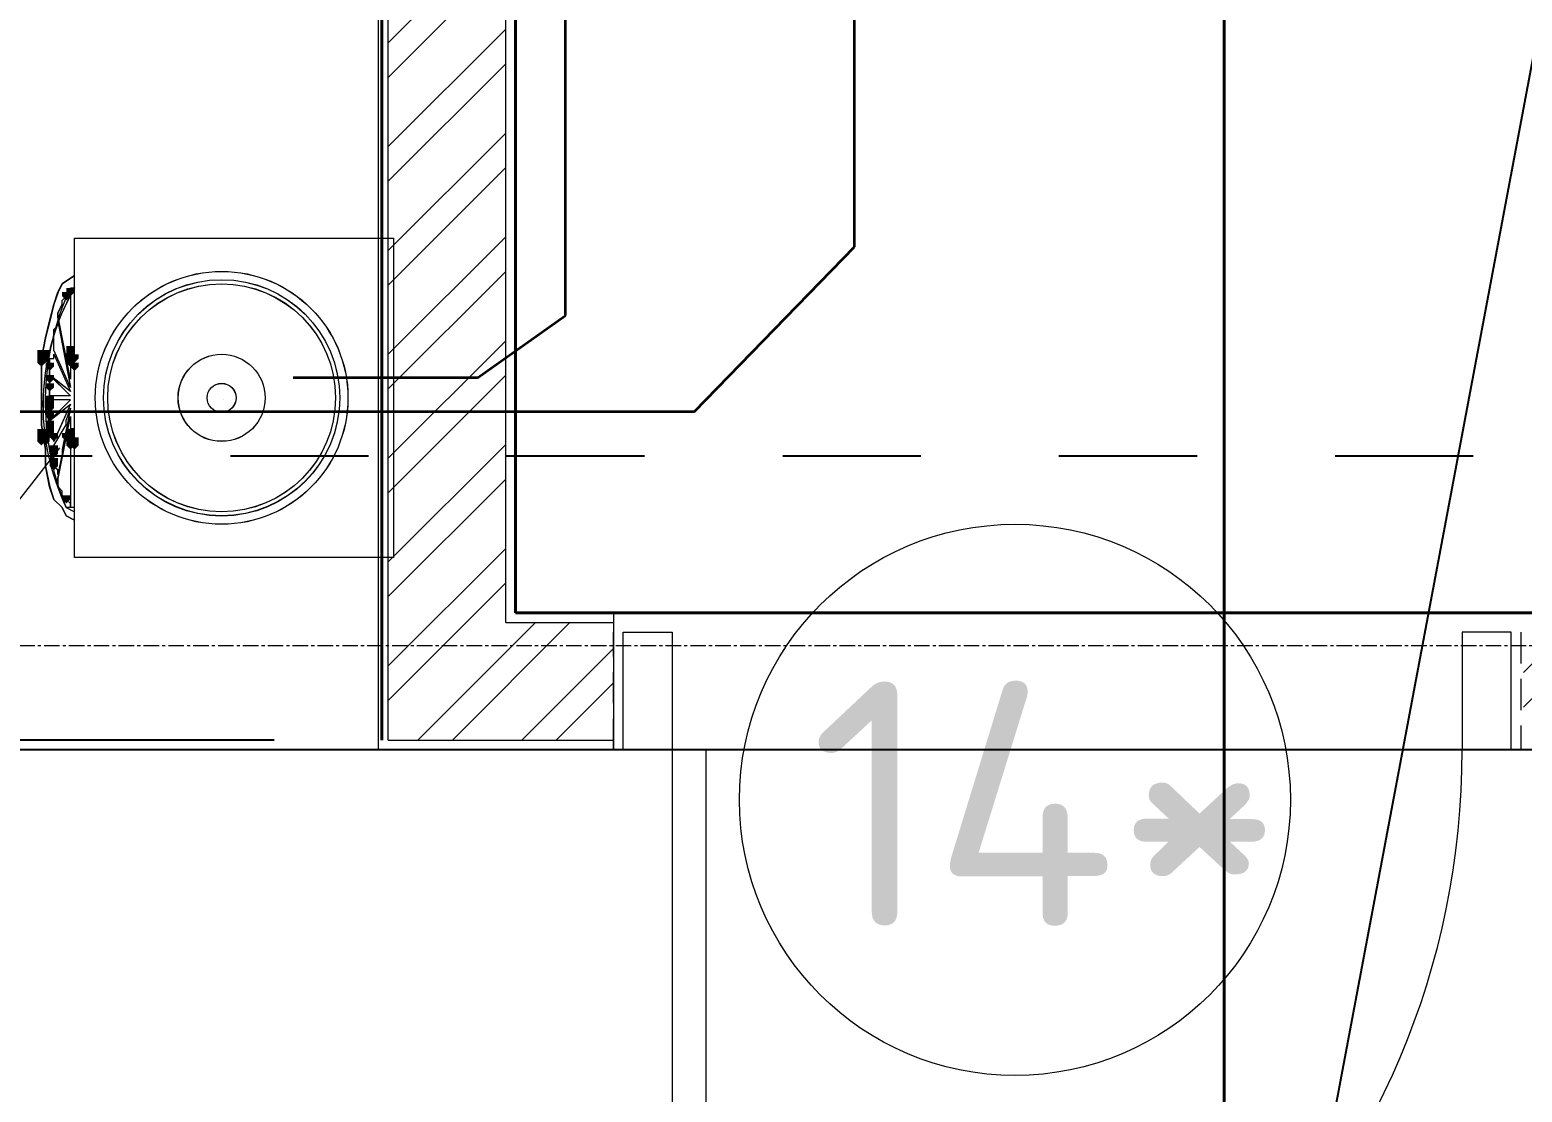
# Model space of a CAD drawing. Header units: millimetres. Extents: x -10178924 to 11692288, y -947381 to 58396.
# Drawn here: x 842254 to 843779, y -913397 to -912312 of the extents above; entities that cross this region are included whole.
import ezdxf
from ezdxf import colors
from ezdxf.entities.mleader import LeaderData, LeaderLine
from ezdxf.math import Vec2, Vec3

# ---------------------------------------------------------------- set-up
doc = ezdxf.new("R2010")
doc.units = ezdxf.units.MM
for name, pattern in [('HIDDEN', [9.525, 6.35, -3.175]), ('короткая штриховая', [282.222222, 141.111111, -141.111111]), ('осевая', [50.8, 31.75, -6.35, 6.35, -6.35])]:
    doc.linetypes.add(name, pattern=pattern)
for name, color, linetype in [('_надписи канализация', 7, 'Continuous'), ('PDF _Двери1', 5, 'Continuous'), ('PDF _Стены краска9010', 7, 'Continuous'), ('ВК_Выноски', 7, 'Continuous'), ('Стены внутр.1', 7, 'Continuous')]:
    doc.layers.add(name, color=color, linetype=linetype)
doc.layers.add('PDF _Стены отделка', color=7, linetype='Continuous', true_color=0xb505c2)
for name, color, linetype, lineweight in [('АР_Двери', 250, 'Continuous', 9), ('ВК_ К1', 24, 'Continuous', 35), ('Двери', 7, 'Continuous', 9), ('К1ку', 244, 'Continuous', 35), ('Основная ГКЛ', 250, 'Continuous', 9), ('Перегородки пеноблок', 40, 'Continuous', 9), ('Размеры осевые', 153, 'Continuous', 9), ('Сантехнические приборы', 7, 'Continuous', 9), ('Трасса', 6, 'Continuous', 40)]:
    doc.layers.add(name, color=color, linetype=linetype, lineweight=lineweight)
doc.styles.add('ISOCPEUR', font='isocpeui.ttf', dxfattribs={"width": 0.9})
doc.styles.add('PDF ISOCPEUR', font='isocpeur.ttf')
doc.styles.add('ТЕКСТ', font='arial.ttf', dxfattribs={"height": 200})
doc.linetypes.add('зигзаг', pattern='A,0.00254,-5.08,[131,ltypeshp.shx,S=5.08,R=0,X=-5.08,Y=0],-10.16,[131,ltypeshp.shx,S=5.08,R=180,X=5.08,Y=0],-5.08', length=20.32254)

# ---------------------------------------------------------------- blocks, each defined once
blk = doc.blocks.new('_None')
blk = doc.blocks.new('*U2170')
at = {"layer": 'АР_Двери'}
for points in [[(50, 0), (0, 0), (0, 120), (50, 120)], [(857.5, 0), (907.5, 0), (907.5, 120), (857.5, 120)], [(50, -807.5), (85, -807.5), (85, 0), (50, 0)]]:
    blk.add_lwpolyline(points, close=True, dxfattribs=at)
blk.add_arc((50, 0), 807.5, 270, 0, dxfattribs=at)
at = {"layer": 'Основная ГКЛ', "linetype": 'HIDDEN', "ltscale": 5}
for p, q in [((-10, 0), (-10, 120)), ((917.5, 120), (917.5, 0))]:
    blk.add_line(p, q, dxfattribs=at)
blk = doc.blocks.new('A$Cad086cf1')
at = {"layer": 'Перегородки пеноблок', "true_color": 0x636466, "transparency": 33554687}
h = blk.add_hatch(dxfattribs=at)
h.set_pattern_fill('ANSI32', color=251, scale=200)
h.set_pattern_definition([(45, (897418.77, 170465.18), (-53.0330086, 53.0330086), []), (45, (897454.13, 170465.18), (-53.0330086, 53.0330086), [])])
edge = h.paths.add_edge_path()
edge.add_line((8838.912, -36048.117), (8838.912, -38746.478))
edge.add_line((8838.912, -38746.478), (9068.912, -38746.478))
edge.add_line((9068.912, -38746.478), (9068.912, -38626.478))
edge.add_line((9068.912, -38626.478), (8958.912, -38626.478))
edge.add_line((8958.912, -38626.478), (8958.912, -36148.117))
edge.add_line((8958.912, -36148.117), (11047.468, -36148.117))
edge.add_line((11047.468, -36148.117), (11047.468, -37836.478))
edge.add_line((11047.468, -37836.478), (10089.228, -37836.478))
edge.add_line((10089.228, -37836.478), (10089.228, -38356.478))
edge.add_line((10089.228, -38356.478), (10208.912, -38356.312))
edge.add_line((10208.912, -38356.312), (10208.912, -37956.478))
edge.add_line((10208.912, -37956.478), (11047.468, -37956.478))
edge.add_line((11047.468, -37956.478), (11047.468, -38356.478))
edge.add_line((11047.468, -38356.478), (11167.468, -38356.478))
edge.add_line((11167.468, -38356.478), (11167.468, -36148.117))
edge.add_line((11167.468, -36148.117), (11701.436, -36148.117))
edge.add_line((11701.436, -36148.117), (11701.436, -36028.117))
edge.add_line((11701.436, -36028.117), (10146.199, -36028.125))
edge.add_line((10146.199, -36028.125), (10146.199, -32428.128))
edge.add_line((10146.199, -32428.128), (10026.199, -32428.128))
edge.add_line((10026.199, -32428.128), (10026.199, -36028.117))
edge.add_line((10026.199, -36028.117), (8858.912, -36028.113))
h.paths.add_polyline_path([(9998.912, -38746.478), (10078.912, -38746.478), (10078.912, -38626.478), (9998.912, -38626.478)], flags=17)
at = {"layer": 'Сантехнические приборы', "true_color": 0x636466, "transparency": 33554559}
for points in [[(8509.896, -38288.972), (8505.662, -38288.972), (8505.662, -38293.205), (8509.896, -38297.438), (8514.129, -38293.205), (8514.129, -38288.972)], [(8514.129, -38284.738), (8509.896, -38284.738), (8509.896, -38288.972), (8514.129, -38293.205), (8518.363, -38288.972), (8518.363, -38284.738)], [(8484.496, -38348.239), (8480.262, -38348.239), (8480.262, -38352.472), (8484.496, -38356.705), (8488.729, -38352.472), (8488.729, -38348.239)], [(8484.496, -38348.239), (8480.262, -38348.239), (8480.262, -38352.472), (8484.496, -38356.705), (8488.729, -38352.472), (8488.729, -38348.239)], [(8484.496, -38348.239), (8480.262, -38348.239), (8480.262, -38352.472), (8484.496, -38356.705), (8488.729, -38352.472), (8488.729, -38348.239)], [(8484.496, -38348.239), (8480.262, -38348.239), (8480.262, -38352.472), (8484.496, -38356.705), (8488.729, -38352.472), (8488.729, -38348.239)], [(8484.496, -38348.239), (8480.262, -38348.239), (8480.262, -38352.472), (8484.496, -38356.705), (8488.729, -38352.472), (8488.729, -38348.239)], [(8484.496, -38348.239), (8480.262, -38348.239), (8480.262, -38352.472), (8484.496, -38356.705), (8488.729, -38352.472), (8488.729, -38348.239)], [(8484.496, -38352.472), (8480.262, -38352.472), (8480.262, -38356.705), (8484.496, -38360.939), (8488.729, -38356.705), (8488.729, -38352.472)], [(8484.496, -38352.472), (8480.262, -38352.472), (8480.262, -38356.705), (8484.496, -38360.939), (8488.729, -38356.705), (8488.729, -38352.472)], [(8484.496, -38352.472), (8480.262, -38352.472), (8480.262, -38356.705), (8484.496, -38360.939), (8488.729, -38356.705), (8488.729, -38352.472)], [(8484.496, -38352.472), (8480.262, -38352.472), (8480.262, -38356.705), (8484.496, -38360.939), (8488.729, -38356.705), (8488.729, -38352.472)], [(8484.496, -38352.472), (8480.262, -38352.472), (8480.262, -38356.705), (8484.496, -38360.939), (8488.729, -38356.705), (8488.729, -38352.472)], [(8484.496, -38352.472), (8480.262, -38352.472), (8480.262, -38356.705), (8484.496, -38360.939), (8488.729, -38356.705), (8488.729, -38352.472)], [(8484.496, -38352.472), (8480.262, -38352.472), (8480.262, -38356.705), (8484.496, -38360.939), (8488.729, -38356.705), (8488.729, -38352.472)], [(8484.496, -38352.472), (8480.262, -38352.472), (8480.262, -38356.705), (8484.496, -38360.939), (8488.729, -38356.705), (8488.729, -38352.472)], [(8484.496, -38352.472), (8480.262, -38352.472), (8480.262, -38356.705), (8484.496, -38360.939), (8488.729, -38356.705), (8488.729, -38352.472)], [(8484.496, -38352.472), (8480.262, -38352.472), (8480.262, -38356.705), (8484.496, -38360.939), (8488.729, -38356.705), (8488.729, -38352.472)], [(8484.496, -38352.472), (8480.262, -38352.472), (8480.262, -38356.705), (8484.496, -38360.939), (8488.729, -38356.705), (8488.729, -38352.472)], [(8484.496, -38352.472), (8480.262, -38352.472), (8480.262, -38356.705), (8484.496, -38360.939), (8488.729, -38356.705), (8488.729, -38352.472)], [(8484.496, -38352.472), (8480.262, -38352.472), (8480.262, -38356.705), (8484.496, -38360.939), (8488.729, -38356.705), (8488.729, -38352.472)], [(8488.729, -38348.239), (8484.496, -38348.239), (8484.496, -38352.472), (8488.729, -38356.705), (8492.962, -38352.472), (8492.962, -38348.239)], [(8488.729, -38348.239), (8484.496, -38348.239), (8484.496, -38352.472), (8488.729, -38356.705), (8492.962, -38352.472), (8492.962, -38348.239)], [(8488.729, -38348.239), (8484.496, -38348.239), (8484.496, -38352.472), (8488.729, -38356.705), (8492.962, -38352.472), (8492.962, -38348.239)], [(8488.729, -38348.239), (8484.496, -38348.239), (8484.496, -38352.472), (8488.729, -38356.705), (8492.962, -38352.472), (8492.962, -38348.239)], [(8488.729, -38348.239), (8484.496, -38348.239), (8484.496, -38352.472), (8488.729, -38356.705), (8492.962, -38352.472), (8492.962, -38348.239)], [(8488.729, -38352.472), (8484.496, -38352.472), (8484.496, -38356.705), (8488.729, -38360.939), (8492.962, -38356.705), (8492.962, -38352.472)], [(8488.729, -38352.472), (8484.496, -38352.472), (8484.496, -38356.705), (8488.729, -38360.939), (8492.962, -38356.705), (8492.962, -38352.472)], [(8488.729, -38352.472), (8484.496, -38352.472), (8484.496, -38356.705), (8488.729, -38360.939), (8492.962, -38356.705), (8492.962, -38352.472)], [(8488.729, -38352.472), (8484.496, -38352.472), (8484.496, -38356.705), (8488.729, -38360.939), (8492.962, -38356.705), (8492.962, -38352.472)], [(8488.729, -38352.472), (8484.496, -38352.472), (8484.496, -38356.705), (8488.729, -38360.939), (8492.962, -38356.705), (8492.962, -38352.472)], [(8488.729, -38352.472), (8484.496, -38352.472), (8484.496, -38356.705), (8488.729, -38360.939), (8492.962, -38356.705), (8492.962, -38352.472)], [(8488.729, -38352.472), (8484.496, -38352.472), (8484.496, -38356.705), (8488.729, -38360.939), (8492.962, -38356.705), (8492.962, -38352.472)], [(8488.729, -38352.472), (8484.496, -38352.472), (8484.496, -38356.705), (8488.729, -38360.939), (8492.962, -38356.705), (8492.962, -38352.472)], [(8514.129, -38344.005), (8509.896, -38344.005), (8509.896, -38348.239), (8514.129, -38352.472), (8518.363, -38348.239), (8518.363, -38344.005)], [(8514.129, -38344.005), (8509.896, -38344.005), (8509.896, -38348.239), (8514.129, -38352.472), (8518.363, -38348.239), (8518.363, -38344.005)], [(8514.129, -38348.239), (8509.896, -38348.239), (8509.896, -38352.472), (8514.129, -38356.705), (8518.363, -38352.472), (8518.363, -38348.239)], [(8514.129, -38348.239), (8509.896, -38348.239), (8509.896, -38352.472), (8514.129, -38356.705), (8518.363, -38352.472), (8518.363, -38348.239)], [(8514.129, -38348.239), (8509.896, -38348.239), (8509.896, -38352.472), (8514.129, -38356.705), (8518.363, -38352.472), (8518.363, -38348.239)], [(8514.129, -38352.472), (8509.896, -38352.472), (8509.896, -38356.705), (8514.129, -38360.939), (8518.363, -38356.705), (8518.363, -38352.472)], [(8518.363, -38352.472), (8514.129, -38352.472), (8514.129, -38356.705), (8518.363, -38360.939), (8522.596, -38356.705), (8522.596, -38352.472)], [(8484.496, -38356.705), (8480.262, -38356.705), (8480.262, -38360.939), (8484.496, -38365.172), (8488.729, -38360.939), (8488.729, -38356.705)], [(8492.962, -38360.939), (8488.729, -38360.939), (8488.729, -38365.172), (8492.962, -38369.405), (8497.196, -38365.172), (8497.196, -38360.939)], [(8514.129, -38356.705), (8509.896, -38356.705), (8509.896, -38360.939), (8514.129, -38365.172), (8518.363, -38360.939), (8518.363, -38356.705)], [(8514.129, -38356.705), (8509.896, -38356.705), (8509.896, -38360.939), (8514.129, -38365.172), (8518.363, -38360.939), (8518.363, -38356.705)], [(8514.129, -38356.705), (8509.896, -38356.705), (8509.896, -38360.939), (8514.129, -38365.172), (8518.363, -38360.939), (8518.363, -38356.705)], [(8514.129, -38356.705), (8509.896, -38356.705), (8509.896, -38360.939), (8514.129, -38365.172), (8518.363, -38360.939), (8518.363, -38356.705)], [(8518.363, -38360.939), (8514.129, -38360.939), (8514.129, -38365.172), (8518.363, -38369.405), (8522.596, -38365.172), (8522.596, -38360.939)], [(8518.363, -38360.939), (8514.129, -38360.939), (8514.129, -38365.172), (8518.363, -38369.405), (8522.596, -38365.172), (8522.596, -38360.939)], [(8492.962, -38373.639), (8488.729, -38373.639), (8488.729, -38377.872), (8492.962, -38382.106), (8497.196, -38377.872), (8497.196, -38373.639)], [(8492.962, -38382.106), (8488.729, -38382.106), (8488.729, -38386.339), (8492.962, -38390.572), (8497.196, -38386.339), (8497.196, -38382.106)], [(8492.962, -38394.806), (8488.729, -38394.806), (8488.729, -38399.039), (8492.962, -38403.272), (8497.196, -38399.039), (8497.196, -38394.806)], [(8492.962, -38399.039), (8488.729, -38399.039), (8488.729, -38403.272), (8492.962, -38407.506), (8497.196, -38403.272), (8497.196, -38399.039)], [(8492.962, -38399.039), (8488.729, -38399.039), (8488.729, -38403.272), (8492.962, -38407.506), (8497.196, -38403.272), (8497.196, -38399.039)], [(8492.962, -38403.272), (8488.729, -38403.272), (8488.729, -38407.506), (8492.962, -38411.739), (8497.196, -38407.506), (8497.196, -38403.272)], [(8492.962, -38403.272), (8488.729, -38403.272), (8488.729, -38407.506), (8492.962, -38411.739), (8497.196, -38407.506), (8497.196, -38403.272)], [(8492.962, -38403.272), (8488.729, -38403.272), (8488.729, -38407.506), (8492.962, -38411.739), (8497.196, -38407.506), (8497.196, -38403.272)], [(8492.962, -38403.272), (8488.729, -38403.272), (8488.729, -38407.506), (8492.962, -38411.739), (8497.196, -38407.506), (8497.196, -38403.272)], [(8492.962, -38411.739), (8488.729, -38411.739), (8488.729, -38415.972), (8492.962, -38420.206), (8497.196, -38415.972), (8497.196, -38411.739)], [(8484.496, -38428.673), (8480.262, -38428.673), (8480.262, -38432.906), (8484.496, -38437.139), (8488.729, -38432.906), (8488.729, -38428.673)], [(8484.496, -38428.673), (8480.262, -38428.673), (8480.262, -38432.906), (8484.496, -38437.139), (8488.729, -38432.906), (8488.729, -38428.673)], [(8492.962, -38420.206), (8488.729, -38420.206), (8488.729, -38424.439), (8492.962, -38428.673), (8497.196, -38424.439), (8497.196, -38420.206)], [(8492.962, -38420.206), (8488.729, -38420.206), (8488.729, -38424.439), (8492.962, -38428.673), (8497.196, -38424.439), (8497.196, -38420.206)], [(8492.962, -38424.439), (8488.729, -38424.439), (8488.729, -38428.673), (8492.962, -38432.906), (8497.196, -38428.673), (8497.196, -38424.439)], [(8492.962, -38428.673), (8488.729, -38428.673), (8488.729, -38432.906), (8492.962, -38437.139), (8497.196, -38432.906), (8497.196, -38428.673)], [(8514.129, -38428.673), (8509.896, -38428.673), (8509.896, -38432.906), (8514.129, -38437.139), (8518.363, -38432.906), (8518.363, -38428.673)], [(8514.129, -38428.673), (8509.896, -38428.673), (8509.896, -38432.906), (8514.129, -38437.139), (8518.363, -38432.906), (8518.363, -38428.673)], [(8514.129, -38428.673), (8509.896, -38428.673), (8509.896, -38432.906), (8514.129, -38437.139), (8518.363, -38432.906), (8518.363, -38428.673)], [(8514.129, -38428.673), (8509.896, -38428.673), (8509.896, -38432.906), (8514.129, -38437.139), (8518.363, -38432.906), (8518.363, -38428.673)], [(8484.496, -38432.906), (8480.262, -38432.906), (8480.262, -38437.139), (8484.496, -38441.373), (8488.729, -38437.139), (8488.729, -38432.906)], [(8484.496, -38432.906), (8480.262, -38432.906), (8480.262, -38437.139), (8484.496, -38441.373), (8488.729, -38437.139), (8488.729, -38432.906)], [(8484.496, -38432.906), (8480.262, -38432.906), (8480.262, -38437.139), (8484.496, -38441.373), (8488.729, -38437.139), (8488.729, -38432.906)], [(8484.496, -38432.906), (8480.262, -38432.906), (8480.262, -38437.139), (8484.496, -38441.373), (8488.729, -38437.139), (8488.729, -38432.906)], [(8484.496, -38432.906), (8480.262, -38432.906), (8480.262, -38437.139), (8484.496, -38441.373), (8488.729, -38437.139), (8488.729, -38432.906)], [(8484.496, -38432.906), (8480.262, -38432.906), (8480.262, -38437.139), (8484.496, -38441.373), (8488.729, -38437.139), (8488.729, -38432.906)], [(8484.496, -38432.906), (8480.262, -38432.906), (8480.262, -38437.139), (8484.496, -38441.373), (8488.729, -38437.139), (8488.729, -38432.906)], [(8484.496, -38432.906), (8480.262, -38432.906), (8480.262, -38437.139), (8484.496, -38441.373), (8488.729, -38437.139), (8488.729, -38432.906)], [(8484.496, -38432.906), (8480.262, -38432.906), (8480.262, -38437.139), (8484.496, -38441.373), (8488.729, -38437.139), (8488.729, -38432.906)], [(8484.496, -38437.139), (8480.262, -38437.139), (8480.262, -38441.373), (8484.496, -38445.606), (8488.729, -38441.373), (8488.729, -38437.139)], [(8484.496, -38437.139), (8480.262, -38437.139), (8480.262, -38441.373), (8484.496, -38445.606), (8488.729, -38441.373), (8488.729, -38437.139)], [(8484.496, -38437.139), (8480.262, -38437.139), (8480.262, -38441.373), (8484.496, -38445.606), (8488.729, -38441.373), (8488.729, -38437.139)], [(8484.496, -38437.139), (8480.262, -38437.139), (8480.262, -38441.373), (8484.496, -38445.606), (8488.729, -38441.373), (8488.729, -38437.139)], [(8484.496, -38437.139), (8480.262, -38437.139), (8480.262, -38441.373), (8484.496, -38445.606), (8488.729, -38441.373), (8488.729, -38437.139)], [(8488.729, -38432.906), (8484.496, -38432.906), (8484.496, -38437.139), (8488.729, -38441.373), (8492.962, -38437.139), (8492.962, -38432.906)], [(8488.729, -38432.906), (8484.496, -38432.906), (8484.496, -38437.139), (8488.729, -38441.373), (8492.962, -38437.139), (8492.962, -38432.906)], [(8488.729, -38432.906), (8484.496, -38432.906), (8484.496, -38437.139), (8488.729, -38441.373), (8492.962, -38437.139), (8492.962, -38432.906)], [(8488.729, -38432.906), (8484.496, -38432.906), (8484.496, -38437.139), (8488.729, -38441.373), (8492.962, -38437.139), (8492.962, -38432.906)], [(8488.729, -38432.906), (8484.496, -38432.906), (8484.496, -38437.139), (8488.729, -38441.373), (8492.962, -38437.139), (8492.962, -38432.906)], [(8488.729, -38432.906), (8484.496, -38432.906), (8484.496, -38437.139), (8488.729, -38441.373), (8492.962, -38437.139), (8492.962, -38432.906)], [(8488.729, -38432.906), (8484.496, -38432.906), (8484.496, -38437.139), (8488.729, -38441.373), (8492.962, -38437.139), (8492.962, -38432.906)], [(8488.729, -38432.906), (8484.496, -38432.906), (8484.496, -38437.139), (8488.729, -38441.373), (8492.962, -38437.139), (8492.962, -38432.906)], [(8488.729, -38432.906), (8484.496, -38432.906), (8484.496, -38437.139), (8488.729, -38441.373), (8492.962, -38437.139), (8492.962, -38432.906)], [(8488.729, -38437.139), (8484.496, -38437.139), (8484.496, -38441.373), (8488.729, -38445.606), (8492.962, -38441.373), (8492.962, -38437.139)], [(8488.729, -38437.139), (8484.496, -38437.139), (8484.496, -38441.373), (8488.729, -38445.606), (8492.962, -38441.373), (8492.962, -38437.139)], [(8488.729, -38437.139), (8484.496, -38437.139), (8484.496, -38441.373), (8488.729, -38445.606), (8492.962, -38441.373), (8492.962, -38437.139)], [(8497.196, -38432.906), (8492.962, -38432.906), (8492.962, -38437.139), (8497.196, -38441.373), (8501.429, -38437.139), (8501.429, -38432.906)], [(8509.896, -38432.906), (8505.662, -38432.906), (8505.662, -38437.139), (8509.896, -38441.373), (8514.129, -38437.139), (8514.129, -38432.906)], [(8509.896, -38432.906), (8505.662, -38432.906), (8505.662, -38437.139), (8509.896, -38441.373), (8514.129, -38437.139), (8514.129, -38432.906)], [(8514.129, -38432.906), (8509.896, -38432.906), (8509.896, -38437.139), (8514.129, -38441.373), (8518.363, -38437.139), (8518.363, -38432.906)], [(8514.129, -38432.906), (8509.896, -38432.906), (8509.896, -38437.139), (8514.129, -38441.373), (8518.363, -38437.139), (8518.363, -38432.906)], [(8514.129, -38437.139), (8509.896, -38437.139), (8509.896, -38441.373), (8514.129, -38445.606), (8518.363, -38441.373), (8518.363, -38437.139)], [(8514.129, -38437.139), (8509.896, -38437.139), (8509.896, -38441.373), (8514.129, -38445.606), (8518.363, -38441.373), (8518.363, -38437.139)], [(8514.129, -38441.373), (8509.896, -38441.373), (8509.896, -38445.606), (8514.129, -38449.839), (8518.363, -38445.606), (8518.363, -38441.373)], [(8514.129, -38441.373), (8509.896, -38441.373), (8509.896, -38445.606), (8514.129, -38449.839), (8518.363, -38445.606), (8518.363, -38441.373)], [(8518.363, -38437.139), (8514.129, -38437.139), (8514.129, -38441.373), (8518.363, -38445.606), (8522.596, -38441.373), (8522.596, -38437.139)], [(8518.363, -38441.373), (8514.129, -38441.373), (8514.129, -38445.606), (8518.363, -38449.839), (8522.596, -38445.606), (8522.596, -38441.373)], [(8518.363, -38441.373), (8514.129, -38441.373), (8514.129, -38445.606), (8518.363, -38449.839), (8522.596, -38445.606), (8522.596, -38441.373)], [(8497.196, -38445.606), (8492.962, -38445.606), (8492.962, -38449.839), (8497.196, -38454.073), (8501.429, -38449.839), (8501.429, -38445.606)], [(8497.196, -38449.839), (8492.962, -38449.839), (8492.962, -38454.073), (8497.196, -38458.306), (8501.429, -38454.073), (8501.429, -38449.839)], [(8497.196, -38458.306), (8492.962, -38458.306), (8492.962, -38462.539), (8497.196, -38466.773), (8501.429, -38462.539), (8501.429, -38458.306)], [(8497.196, -38462.539), (8492.962, -38462.539), (8492.962, -38466.773), (8497.196, -38471.006), (8501.429, -38466.773), (8501.429, -38462.539)], [(8509.896, -38496.406), (8505.662, -38496.406), (8505.662, -38500.64), (8509.896, -38504.873), (8514.129, -38500.64), (8514.129, -38496.406)]]:
    blk.add_hatch(color=251, dxfattribs=at).paths.add_polyline_path(points)
at = {"layer": 'PDF _Стены краска9010', "color": 251, "true_color": 0x636466, "transparency": 33554585}
blk.add_line((14127.02, -38756.478), (-411.206, -38756.478), dxfattribs=at)
at = {"layer": 'PDF _Стены отделка', "color": 251, "linetype": 'зигзаг', "lineweight": 40, "ltscale": 0.1, "true_color": 0x636466, "transparency": 33554610}
for p, q in [((8968.912, -38616.478), (8968.912, -36483.117)), ((8832.213, -38746.478), (8832.213, -37921.909)), ((10078.912, -38616.478), (8968.912, -38616.478))]:
    blk.add_line(p, q, dxfattribs=at)
at = {"layer": 'PDF _Стены отделка', "color": 251, "ltscale": 0.1, "true_color": 0x636466, "transparency": 33554687}
blk.add_line((8722.213, -38746.478), (8194.988, -38746.478), dxfattribs=at)
at = {"layer": 'Перегородки пеноблок', "color": 251, "linetype": 'Continuous', "true_color": 0x636466, "transparency": 33554687}
for p, q in [((8828.912, -38756.478), (8828.912, -36018.181)), ((8838.912, -38746.478), (8838.912, -36028.117)), ((8958.912, -38626.478), (8958.912, -36148.117)), ((8968.912, -38616.478), (8968.912, -36483.117)), ((8958.912, -38626.478), (9068.912, -38626.478)), ((8968.912, -38616.478), (9068.912, -38616.478)), ((8838.912, -38746.478), (9068.912, -38746.478)), ((8828.912, -38756.478), (9068.912, -38756.478))]:
    blk.add_line(p, q, dxfattribs=at)
at = {"layer": 'Перегородки пеноблок', "color": 251, "true_color": 0x636466, "transparency": 33554687}
blk.add_line((9068.912, -38616.478), (9068.912, -38756.478), dxfattribs=at)
at = {"layer": 'Размеры осевые', "color": 251, "linetype": 'осевая', "ltscale": 0.5, "true_color": 0x636466, "transparency": 33554687}
blk.add_line((-9750, -38650), (62308.109, -38650), dxfattribs=at)
at = {"layer": 'Сантехнические приборы', "color": 251, "true_color": 0x636466, "transparency": 33554687}
for points in [[(8844.331, -38233.938), (8844.331, -38559.907), (8518.363, -38559.907), (8518.363, -38233.938)], [(8514.129, -38377.872), (8501.429, -38314.372), (8501.429, -38310.138), (8505.662, -38301.672), (8505.662, -38297.438), (8509.896, -38293.205), (8514.129, -38288.972)], [(8514.129, -38386.339), (8497.196, -38348.239), (8497.196, -38344.005), (8497.196, -38339.772), (8497.196, -38335.539), (8497.196, -38331.305), (8497.196, -38327.072), (8501.429, -38322.839), (8501.429, -38318.605)], [(8492.962, -38373.639), (8492.962, -38369.405), (8492.962, -38365.172), (8492.962, -38360.939), (8492.962, -38356.705), (8497.196, -38356.705), (8497.196, -38352.472), (8514.129, -38390.572)], [(8492.962, -38394.806), (8492.962, -38390.572), (8492.962, -38386.339), (8492.962, -38382.106), (8492.962, -38377.872), (8492.962, -38373.639), (8514.129, -38394.806)], [(8514.129, -38399.039), (8492.962, -38399.039), (8492.962, -38403.272), (8492.962, -38407.506), (8492.962, -38411.739), (8492.962, -38415.972), (8492.962, -38420.206)], [(8492.962, -38432.906), (8492.962, -38428.673), (8492.962, -38424.439), (8492.962, -38420.206), (8514.129, -38403.272), (8497.196, -38441.373), (8497.196, -38437.139), (8492.962, -38437.139)], [(8497.196, -38445.606), (8509.896, -38424.439), (8509.896, -38420.206), (8514.129, -38407.506), (8505.662, -38449.839), (8505.662, -38454.073), (8501.429, -38475.239), (8501.429, -38471.006), (8497.196, -38466.773), (8497.196, -38462.539), (8497.196, -38458.306), (8497.196, -38454.073), (8497.196, -38449.839)], [(8514.129, -38509.106), (8514.129, -38504.873), (8509.896, -38500.64), (8505.662, -38496.406), (8505.662, -38492.173), (8501.429, -38487.94), (8501.429, -38483.706), (8501.429, -38479.473), (8514.129, -38415.972)], [(8518.363, -38445.606), (8514.129, -38445.606), (8514.129, -38441.373), (8509.896, -38437.139), (8514.129, -38432.906), (8514.129, -38428.673), (8518.363, -38428.673), (8514.129, -38428.673), (8514.129, -38432.906), (8509.896, -38437.139), (8514.129, -38441.373), (8514.129, -38445.606)], [(8488.729, -38437.139), (8488.729, -38432.906), (8484.496, -38432.906), (8484.496, -38437.139), (8484.496, -38441.373), (8488.729, -38441.373)]]:
    blk.add_lwpolyline(points, close=True, dxfattribs=at)
for points in [[(8509.896, -38517.573), (8505.662, -38509.106), (8497.196, -38500.64), (8492.962, -38487.94), (8488.729, -38466.773), (8488.729, -38449.839), (8484.496, -38424.439), (8484.496, -38403.272), (8484.496, -38377.872), (8484.496, -38356.705), (8488.729, -38335.539), (8492.962, -38318.605), (8497.196, -38301.672), (8501.429, -38288.972), (8505.662, -38280.505), (8518.363, -38272.038), (8505.662, -38280.505), (8501.429, -38288.972), (8497.196, -38301.672), (8492.962, -38318.605), (8488.729, -38335.539), (8484.496, -38356.705), (8484.496, -38377.872), (8484.496, -38403.272), (8484.496, -38424.439), (8488.729, -38449.839), (8488.729, -38466.773), (8492.962, -38487.94), (8497.196, -38500.64), (8505.662, -38509.106), (8509.896, -38517.573), (8518.363, -38521.806), (8509.896, -38517.573), (8505.662, -38509.106), (8497.196, -38500.64), (8492.962, -38487.94), (8488.729, -38466.773), (8488.729, -38449.839), (8484.496, -38424.439), (8484.496, -38403.272), (8484.496, -38377.872), (8484.496, -38356.705), (8488.729, -38335.539), (8492.962, -38318.605), (8497.196, -38301.672), (8501.429, -38288.972), (8505.662, -38280.505), (8518.363, -38272.038)], [(8488.729, -38335.539), (8484.496, -38356.705), (8484.496, -38377.872), (8484.496, -38403.272), (8484.496, -38424.439)], [(8484.496, -38352.472), (8484.496, -38356.705), (8484.496, -38352.472), (8488.729, -38352.472), (8488.729, -38356.705), (8484.496, -38356.705)], [(8518.363, -38348.239), (8514.129, -38348.239), (8514.129, -38352.472), (8509.896, -38352.472), (8509.896, -38356.705), (8514.129, -38356.705), (8514.129, -38360.939), (8518.363, -38365.172), (8514.129, -38360.939), (8514.129, -38356.705), (8509.896, -38356.705), (8509.896, -38352.472), (8514.129, -38352.472), (8514.129, -38348.239)], [(8518.363, -38352.472), (8514.129, -38352.472), (8514.129, -38356.705), (8518.363, -38356.705)], [(8492.962, -38424.439), (8488.729, -38403.272)], [(8518.363, -38437.139), (8514.129, -38437.139), (8514.129, -38441.373), (8518.363, -38441.373)], [(8518.363, -38509.106), (8514.129, -38509.106), (8509.896, -38509.106), (8518.363, -38513.34)], [(8518.363, -38521.806), (8509.896, -38517.573), (8518.363, -38521.806)]]:
    blk.add_lwpolyline(points, dxfattribs=at)
blk.add_lwpolyline([(8514.129, -38284.738), (8518.363, -38284.738, 0.24845405), (8509.896, -38509.106, -0.20713272)], format="xyb", close=True, dxfattribs=at)
for radius in [129.117, 129.117, 120.651, 116.417, 44.45, 14.817]:
    blk.add_circle((8668.647, -38396.922), radius, dxfattribs=at)
at = {"layer": 'Стены внутр.1', "color": 251, "linetype": 'короткая штриховая', "true_color": 0x636466, "transparency": 33554687, "flags": 128}
for points in [[(17003.142, -38456.478), (-570.67, -38456.478)], [(17003.142, -38756.478), (-570.67, -38756.478)]]:
    blk.add_lwpolyline(points, dxfattribs=at)
at = {"layer": 'Двери', "color": 251, "linetype": 'Continuous', "ltscale": 2, "true_color": 0x636466, "transparency": 33554687}
blk.add_blockref('*U2170', (9078.912, -38756.478), dxfattribs=at)

msp = doc.modelspace()

# ---------------------------------------------------------------- hatches: boundary and pattern name
at = {"layer": 'Сантехнические приборы', "transparency": 33554559}
for points in [[(842291.4, -912579.7), (842287.1, -912579.7), (842287.1, -912583.9), (842291.4, -912588.2), (842295.6, -912583.9), (842295.6, -912579.7)], [(842295.6, -912575.5), (842291.4, -912575.5), (842291.4, -912579.7), (842295.6, -912583.9), (842299.8, -912579.7), (842299.8, -912575.5)], [(842295.6, -912634.7), (842291.4, -912634.7), (842291.4, -912639), (842295.6, -912643.2), (842299.8, -912639), (842299.8, -912634.7)], [(842295.6, -912634.7), (842291.4, -912634.7), (842291.4, -912639), (842295.6, -912643.2), (842299.8, -912639), (842299.8, -912634.7)], [(842266, -912639), (842261.7, -912639), (842261.7, -912643.2), (842266, -912647.4), (842270.2, -912643.2), (842270.2, -912639)], [(842266, -912639), (842261.7, -912639), (842261.7, -912643.2), (842266, -912647.4), (842270.2, -912643.2), (842270.2, -912639)], [(842266, -912639), (842261.7, -912639), (842261.7, -912643.2), (842266, -912647.4), (842270.2, -912643.2), (842270.2, -912639)], [(842266, -912639), (842261.7, -912639), (842261.7, -912643.2), (842266, -912647.4), (842270.2, -912643.2), (842270.2, -912639)], [(842266, -912639), (842261.7, -912639), (842261.7, -912643.2), (842266, -912647.4), (842270.2, -912643.2), (842270.2, -912639)], [(842266, -912639), (842261.7, -912639), (842261.7, -912643.2), (842266, -912647.4), (842270.2, -912643.2), (842270.2, -912639)], [(842266, -912643.2), (842261.7, -912643.2), (842261.7, -912647.4), (842266, -912651.7), (842270.2, -912647.4), (842270.2, -912643.2)], [(842266, -912643.2), (842261.7, -912643.2), (842261.7, -912647.4), (842266, -912651.7), (842270.2, -912647.4), (842270.2, -912643.2)], [(842266, -912643.2), (842261.7, -912643.2), (842261.7, -912647.4), (842266, -912651.7), (842270.2, -912647.4), (842270.2, -912643.2)], [(842266, -912643.2), (842261.7, -912643.2), (842261.7, -912647.4), (842266, -912651.7), (842270.2, -912647.4), (842270.2, -912643.2)], [(842266, -912643.2), (842261.7, -912643.2), (842261.7, -912647.4), (842266, -912651.7), (842270.2, -912647.4), (842270.2, -912643.2)], [(842266, -912643.2), (842261.7, -912643.2), (842261.7, -912647.4), (842266, -912651.7), (842270.2, -912647.4), (842270.2, -912643.2)], [(842266, -912643.2), (842261.7, -912643.2), (842261.7, -912647.4), (842266, -912651.7), (842270.2, -912647.4), (842270.2, -912643.2)], [(842266, -912643.2), (842261.7, -912643.2), (842261.7, -912647.4), (842266, -912651.7), (842270.2, -912647.4), (842270.2, -912643.2)], [(842266, -912643.2), (842261.7, -912643.2), (842261.7, -912647.4), (842266, -912651.7), (842270.2, -912647.4), (842270.2, -912643.2)], [(842266, -912643.2), (842261.7, -912643.2), (842261.7, -912647.4), (842266, -912651.7), (842270.2, -912647.4), (842270.2, -912643.2)], [(842266, -912643.2), (842261.7, -912643.2), (842261.7, -912647.4), (842266, -912651.7), (842270.2, -912647.4), (842270.2, -912643.2)], [(842266, -912643.2), (842261.7, -912643.2), (842261.7, -912647.4), (842266, -912651.7), (842270.2, -912647.4), (842270.2, -912643.2)], [(842266, -912643.2), (842261.7, -912643.2), (842261.7, -912647.4), (842266, -912651.7), (842270.2, -912647.4), (842270.2, -912643.2)], [(842266, -912647.4), (842261.7, -912647.4), (842261.7, -912651.7), (842266, -912655.9), (842270.2, -912651.7), (842270.2, -912647.4)], [(842270.2, -912639), (842266, -912639), (842266, -912643.2), (842270.2, -912647.4), (842274.4, -912643.2), (842274.4, -912639)], [(842270.2, -912639), (842266, -912639), (842266, -912643.2), (842270.2, -912647.4), (842274.4, -912643.2), (842274.4, -912639)], [(842270.2, -912639), (842266, -912639), (842266, -912643.2), (842270.2, -912647.4), (842274.4, -912643.2), (842274.4, -912639)], [(842270.2, -912639), (842266, -912639), (842266, -912643.2), (842270.2, -912647.4), (842274.4, -912643.2), (842274.4, -912639)], [(842270.2, -912639), (842266, -912639), (842266, -912643.2), (842270.2, -912647.4), (842274.4, -912643.2), (842274.4, -912639)], [(842270.2, -912643.2), (842266, -912643.2), (842266, -912647.4), (842270.2, -912651.7), (842274.4, -912647.4), (842274.4, -912643.2)], [(842270.2, -912643.2), (842266, -912643.2), (842266, -912647.4), (842270.2, -912651.7), (842274.4, -912647.4), (842274.4, -912643.2)], [(842270.2, -912643.2), (842266, -912643.2), (842266, -912647.4), (842270.2, -912651.7), (842274.4, -912647.4), (842274.4, -912643.2)], [(842270.2, -912643.2), (842266, -912643.2), (842266, -912647.4), (842270.2, -912651.7), (842274.4, -912647.4), (842274.4, -912643.2)], [(842270.2, -912643.2), (842266, -912643.2), (842266, -912647.4), (842270.2, -912651.7), (842274.4, -912647.4), (842274.4, -912643.2)], [(842270.2, -912643.2), (842266, -912643.2), (842266, -912647.4), (842270.2, -912651.7), (842274.4, -912647.4), (842274.4, -912643.2)], [(842270.2, -912643.2), (842266, -912643.2), (842266, -912647.4), (842270.2, -912651.7), (842274.4, -912647.4), (842274.4, -912643.2)], [(842270.2, -912643.2), (842266, -912643.2), (842266, -912647.4), (842270.2, -912651.7), (842274.4, -912647.4), (842274.4, -912643.2)], [(842295.6, -912639), (842291.4, -912639), (842291.4, -912643.2), (842295.6, -912647.4), (842299.8, -912643.2), (842299.8, -912639)], [(842295.6, -912639), (842291.4, -912639), (842291.4, -912643.2), (842295.6, -912647.4), (842299.8, -912643.2), (842299.8, -912639)], [(842295.6, -912639), (842291.4, -912639), (842291.4, -912643.2), (842295.6, -912647.4), (842299.8, -912643.2), (842299.8, -912639)], [(842295.6, -912643.2), (842291.4, -912643.2), (842291.4, -912647.4), (842295.6, -912651.7), (842299.8, -912647.4), (842299.8, -912643.2)], [(842295.6, -912647.4), (842291.4, -912647.4), (842291.4, -912651.7), (842295.6, -912655.9), (842299.8, -912651.7), (842299.8, -912647.4)], [(842295.6, -912647.4), (842291.4, -912647.4), (842291.4, -912651.7), (842295.6, -912655.9), (842299.8, -912651.7), (842299.8, -912647.4)], [(842295.6, -912647.4), (842291.4, -912647.4), (842291.4, -912651.7), (842295.6, -912655.9), (842299.8, -912651.7), (842299.8, -912647.4)], [(842295.6, -912647.4), (842291.4, -912647.4), (842291.4, -912651.7), (842295.6, -912655.9), (842299.8, -912651.7), (842299.8, -912647.4)], [(842299.8, -912643.2), (842295.6, -912643.2), (842295.6, -912647.4), (842299.8, -912651.7), (842304.1, -912647.4), (842304.1, -912643.2)], [(842274.4, -912651.7), (842270.2, -912651.7), (842270.2, -912655.9), (842274.4, -912660.1), (842278.7, -912655.9), (842278.7, -912651.7)], [(842274.4, -912664.4), (842270.2, -912664.4), (842270.2, -912668.6), (842274.4, -912672.8), (842278.7, -912668.6), (842278.7, -912664.4)], [(842299.8, -912651.7), (842295.6, -912651.7), (842295.6, -912655.9), (842299.8, -912660.1), (842304.1, -912655.9), (842304.1, -912651.7)], [(842299.8, -912651.7), (842295.6, -912651.7), (842295.6, -912655.9), (842299.8, -912660.1), (842304.1, -912655.9), (842304.1, -912651.7)], [(842274.4, -912672.8), (842270.2, -912672.8), (842270.2, -912677.1), (842274.4, -912681.3), (842278.7, -912677.1), (842278.7, -912672.8)], [(842274.4, -912685.5), (842270.2, -912685.5), (842270.2, -912689.8), (842274.4, -912694), (842278.7, -912689.8), (842278.7, -912685.5)], [(842274.4, -912689.8), (842270.2, -912689.8), (842270.2, -912694), (842274.4, -912698.2), (842278.7, -912694), (842278.7, -912689.8)], [(842274.4, -912689.8), (842270.2, -912689.8), (842270.2, -912694), (842274.4, -912698.2), (842278.7, -912694), (842278.7, -912689.8)], [(842274.4, -912694), (842270.2, -912694), (842270.2, -912698.2), (842274.4, -912702.5), (842278.7, -912698.2), (842278.7, -912694)], [(842274.4, -912694), (842270.2, -912694), (842270.2, -912698.2), (842274.4, -912702.5), (842278.7, -912698.2), (842278.7, -912694)], [(842274.4, -912694), (842270.2, -912694), (842270.2, -912698.2), (842274.4, -912702.5), (842278.7, -912698.2), (842278.7, -912694)], [(842274.4, -912694), (842270.2, -912694), (842270.2, -912698.2), (842274.4, -912702.5), (842278.7, -912698.2), (842278.7, -912694)], [(842274.4, -912702.5), (842270.2, -912702.5), (842270.2, -912706.7), (842274.4, -912710.9), (842278.7, -912706.7), (842278.7, -912702.5)], [(842274.4, -912710.9), (842270.2, -912710.9), (842270.2, -912715.2), (842274.4, -912719.4), (842278.7, -912715.2), (842278.7, -912710.9)], [(842274.4, -912710.9), (842270.2, -912710.9), (842270.2, -912715.2), (842274.4, -912719.4), (842278.7, -912715.2), (842278.7, -912710.9)], [(842266, -912719.4), (842261.7, -912719.4), (842261.7, -912723.6), (842266, -912727.9), (842270.2, -912723.6), (842270.2, -912719.4)], [(842266, -912719.4), (842261.7, -912719.4), (842261.7, -912723.6), (842266, -912727.9), (842270.2, -912723.6), (842270.2, -912719.4)], [(842266, -912723.6), (842261.7, -912723.6), (842261.7, -912727.9), (842266, -912732.1), (842270.2, -912727.9), (842270.2, -912723.6)], [(842266, -912723.6), (842261.7, -912723.6), (842261.7, -912727.9), (842266, -912732.1), (842270.2, -912727.9), (842270.2, -912723.6)], [(842266, -912723.6), (842261.7, -912723.6), (842261.7, -912727.9), (842266, -912732.1), (842270.2, -912727.9), (842270.2, -912723.6)], [(842266, -912723.6), (842261.7, -912723.6), (842261.7, -912727.9), (842266, -912732.1), (842270.2, -912727.9), (842270.2, -912723.6)], [(842266, -912723.6), (842261.7, -912723.6), (842261.7, -912727.9), (842266, -912732.1), (842270.2, -912727.9), (842270.2, -912723.6)], [(842266, -912723.6), (842261.7, -912723.6), (842261.7, -912727.9), (842266, -912732.1), (842270.2, -912727.9), (842270.2, -912723.6)], [(842266, -912723.6), (842261.7, -912723.6), (842261.7, -912727.9), (842266, -912732.1), (842270.2, -912727.9), (842270.2, -912723.6)], [(842266, -912723.6), (842261.7, -912723.6), (842261.7, -912727.9), (842266, -912732.1), (842270.2, -912727.9), (842270.2, -912723.6)], [(842266, -912723.6), (842261.7, -912723.6), (842261.7, -912727.9), (842266, -912732.1), (842270.2, -912727.9), (842270.2, -912723.6)], [(842270.2, -912723.6), (842266, -912723.6), (842266, -912727.9), (842270.2, -912732.1), (842274.4, -912727.9), (842274.4, -912723.6)], [(842270.2, -912723.6), (842266, -912723.6), (842266, -912727.9), (842270.2, -912732.1), (842274.4, -912727.9), (842274.4, -912723.6)], [(842270.2, -912723.6), (842266, -912723.6), (842266, -912727.9), (842270.2, -912732.1), (842274.4, -912727.9), (842274.4, -912723.6)], [(842270.2, -912723.6), (842266, -912723.6), (842266, -912727.9), (842270.2, -912732.1), (842274.4, -912727.9), (842274.4, -912723.6)], [(842270.2, -912723.6), (842266, -912723.6), (842266, -912727.9), (842270.2, -912732.1), (842274.4, -912727.9), (842274.4, -912723.6)], [(842270.2, -912723.6), (842266, -912723.6), (842266, -912727.9), (842270.2, -912732.1), (842274.4, -912727.9), (842274.4, -912723.6)], [(842270.2, -912723.6), (842266, -912723.6), (842266, -912727.9), (842270.2, -912732.1), (842274.4, -912727.9), (842274.4, -912723.6)], [(842270.2, -912723.6), (842266, -912723.6), (842266, -912727.9), (842270.2, -912732.1), (842274.4, -912727.9), (842274.4, -912723.6)], [(842270.2, -912723.6), (842266, -912723.6), (842266, -912727.9), (842270.2, -912732.1), (842274.4, -912727.9), (842274.4, -912723.6)], [(842274.4, -912715.2), (842270.2, -912715.2), (842270.2, -912719.4), (842274.4, -912723.6), (842278.7, -912719.4), (842278.7, -912715.2)], [(842274.4, -912719.4), (842270.2, -912719.4), (842270.2, -912723.6), (842274.4, -912727.9), (842278.7, -912723.6), (842278.7, -912719.4)], [(842278.7, -912723.6), (842274.4, -912723.6), (842274.4, -912727.9), (842278.7, -912732.1), (842282.9, -912727.9), (842282.9, -912723.6)], [(842291.4, -912723.6), (842287.1, -912723.6), (842287.1, -912727.9), (842291.4, -912732.1), (842295.6, -912727.9), (842295.6, -912723.6)], [(842291.4, -912723.6), (842287.1, -912723.6), (842287.1, -912727.9), (842291.4, -912732.1), (842295.6, -912727.9), (842295.6, -912723.6)], [(842295.6, -912719.4), (842291.4, -912719.4), (842291.4, -912723.6), (842295.6, -912727.9), (842299.8, -912723.6), (842299.8, -912719.4)], [(842295.6, -912719.4), (842291.4, -912719.4), (842291.4, -912723.6), (842295.6, -912727.9), (842299.8, -912723.6), (842299.8, -912719.4)], [(842295.6, -912719.4), (842291.4, -912719.4), (842291.4, -912723.6), (842295.6, -912727.9), (842299.8, -912723.6), (842299.8, -912719.4)], [(842295.6, -912719.4), (842291.4, -912719.4), (842291.4, -912723.6), (842295.6, -912727.9), (842299.8, -912723.6), (842299.8, -912719.4)], [(842295.6, -912723.6), (842291.4, -912723.6), (842291.4, -912727.9), (842295.6, -912732.1), (842299.8, -912727.9), (842299.8, -912723.6)], [(842295.6, -912723.6), (842291.4, -912723.6), (842291.4, -912727.9), (842295.6, -912732.1), (842299.8, -912727.9), (842299.8, -912723.6)], [(842266, -912727.9), (842261.7, -912727.9), (842261.7, -912732.1), (842266, -912736.3), (842270.2, -912732.1), (842270.2, -912727.9)], [(842266, -912727.9), (842261.7, -912727.9), (842261.7, -912732.1), (842266, -912736.3), (842270.2, -912732.1), (842270.2, -912727.9)], [(842266, -912727.9), (842261.7, -912727.9), (842261.7, -912732.1), (842266, -912736.3), (842270.2, -912732.1), (842270.2, -912727.9)], [(842266, -912727.9), (842261.7, -912727.9), (842261.7, -912732.1), (842266, -912736.3), (842270.2, -912732.1), (842270.2, -912727.9)], [(842266, -912727.9), (842261.7, -912727.9), (842261.7, -912732.1), (842266, -912736.3), (842270.2, -912732.1), (842270.2, -912727.9)], [(842270.2, -912727.9), (842266, -912727.9), (842266, -912732.1), (842270.2, -912736.3), (842274.4, -912732.1), (842274.4, -912727.9)], [(842270.2, -912727.9), (842266, -912727.9), (842266, -912732.1), (842270.2, -912736.3), (842274.4, -912732.1), (842274.4, -912727.9)], [(842270.2, -912727.9), (842266, -912727.9), (842266, -912732.1), (842270.2, -912736.3), (842274.4, -912732.1), (842274.4, -912727.9)], [(842278.7, -912736.3), (842274.4, -912736.3), (842274.4, -912740.6), (842278.7, -912744.8), (842282.9, -912740.6), (842282.9, -912736.3)], [(842278.7, -912740.6), (842274.4, -912740.6), (842274.4, -912744.8), (842278.7, -912749), (842282.9, -912744.8), (842282.9, -912740.6)], [(842295.6, -912727.9), (842291.4, -912727.9), (842291.4, -912732.1), (842295.6, -912736.3), (842299.8, -912732.1), (842299.8, -912727.9)], [(842295.6, -912727.9), (842291.4, -912727.9), (842291.4, -912732.1), (842295.6, -912736.3), (842299.8, -912732.1), (842299.8, -912727.9)], [(842295.6, -912732.1), (842291.4, -912732.1), (842291.4, -912736.3), (842295.6, -912740.6), (842299.8, -912736.3), (842299.8, -912732.1)], [(842295.6, -912732.1), (842291.4, -912732.1), (842291.4, -912736.3), (842295.6, -912740.6), (842299.8, -912736.3), (842299.8, -912732.1)], [(842299.8, -912727.9), (842295.6, -912727.9), (842295.6, -912732.1), (842299.8, -912736.3), (842304.1, -912732.1), (842304.1, -912727.9)], [(842299.8, -912732.1), (842295.6, -912732.1), (842295.6, -912736.3), (842299.8, -912740.6), (842304.1, -912736.3), (842304.1, -912732.1)], [(842299.8, -912732.1), (842295.6, -912732.1), (842295.6, -912736.3), (842299.8, -912740.6), (842304.1, -912736.3), (842304.1, -912732.1)], [(842278.7, -912749), (842274.4, -912749), (842274.4, -912753.3), (842278.7, -912757.5), (842282.9, -912753.3), (842282.9, -912749)], [(842278.7, -912753.3), (842274.4, -912753.3), (842274.4, -912757.5), (842278.7, -912761.7), (842282.9, -912757.5), (842282.9, -912753.3)], [(842291.4, -912787.1), (842287.1, -912787.1), (842287.1, -912791.4), (842291.4, -912795.6), (842295.6, -912791.4), (842295.6, -912787.1)]]:
    msp.add_hatch(color=256, dxfattribs=at).paths.add_polyline_path(points)

# ---------------------------------------------------------------- linework, layer by layer
at = {"layer": 'PDF _Двери1', "lineweight": 5, "transparency": 33554687}
msp.add_circle((843260.8, -913098.3), 281.5, dxfattribs=at)
at = {"layer": 'ВК_ К1'}
msp.add_line((840842.7, -912701.5), (842933.2, -912701.5), dxfattribs=at)
at = {"layer": 'К1ку', "ltscale": 0.1}
for p, q in [((842801.5, -912603.6), (842801.5, -910620.2)), ((843097, -912533.3), (843097, -910773.9)), ((842933.2, -912701.5), (843097, -912533.3)), ((842711.7, -912667.3), (842801.5, -912603.6)), ((842711.7, -912667.3), (842523.3, -912667.3))]:
    msp.add_line(p, q, dxfattribs=at)
at = {"layer": 'Сантехнические приборы', "transparency": 33554687}
for points in [[(842625.8, -912524.7), (842625.8, -912850.6), (842299.8, -912850.6), (842299.8, -912524.7)], [(842295.6, -912668.6), (842282.9, -912605.1), (842282.9, -912600.9), (842287.1, -912592.4), (842287.1, -912588.2), (842291.4, -912583.9), (842295.6, -912579.7)], [(842295.6, -912677.1), (842278.7, -912639), (842278.7, -912634.7), (842278.7, -912630.5), (842278.7, -912626.3), (842278.7, -912622), (842278.7, -912617.8), (842282.9, -912613.6), (842282.9, -912609.3)], [(842274.4, -912664.4), (842274.4, -912660.1), (842274.4, -912655.9), (842274.4, -912651.7), (842274.4, -912647.4), (842278.7, -912647.4), (842278.7, -912643.2), (842295.6, -912681.3)], [(842274.4, -912685.5), (842274.4, -912681.3), (842274.4, -912677.1), (842274.4, -912672.8), (842274.4, -912668.6), (842274.4, -912664.4), (842295.6, -912685.5)], [(842295.6, -912689.8), (842274.4, -912689.8), (842274.4, -912694), (842274.4, -912698.2), (842274.4, -912702.5), (842274.4, -912706.7), (842274.4, -912710.9)], [(842274.4, -912723.6), (842274.4, -912719.4), (842274.4, -912715.2), (842274.4, -912710.9), (842295.6, -912694), (842278.7, -912732.1), (842278.7, -912727.9), (842274.4, -912727.9)], [(842278.7, -912736.3), (842291.4, -912715.2), (842291.4, -912710.9), (842295.6, -912698.2), (842287.1, -912740.6), (842287.1, -912744.8), (842282.9, -912766), (842282.9, -912761.7), (842278.7, -912757.5), (842278.7, -912753.3), (842278.7, -912749), (842278.7, -912744.8), (842278.7, -912740.6)], [(842295.6, -912799.8), (842295.6, -912795.6), (842291.4, -912791.4), (842287.1, -912787.1), (842287.1, -912782.9), (842282.9, -912778.7), (842282.9, -912774.4), (842282.9, -912770.2), (842295.6, -912706.7)], [(842270.2, -912727.9), (842270.2, -912723.6), (842266, -912723.6), (842266, -912727.9), (842266, -912732.1), (842270.2, -912732.1)], [(842299.8, -912736.3), (842295.6, -912736.3), (842295.6, -912732.1), (842291.4, -912727.9), (842295.6, -912723.6), (842295.6, -912719.4), (842299.8, -912719.4), (842295.6, -912719.4), (842295.6, -912723.6), (842291.4, -912727.9), (842295.6, -912732.1), (842295.6, -912736.3)]]:
    msp.add_lwpolyline(points, close=True, dxfattribs=at)
for points in [[(842291.4, -912808.3), (842287.1, -912799.8), (842278.7, -912791.4), (842274.4, -912778.7), (842270.2, -912757.5), (842270.2, -912740.6), (842266, -912715.2), (842266, -912694), (842266, -912668.6), (842266, -912647.4), (842270.2, -912626.3), (842274.4, -912609.3), (842278.7, -912592.4), (842282.9, -912579.7), (842287.1, -912571.2), (842299.8, -912562.8), (842287.1, -912571.2), (842282.9, -912579.7), (842278.7, -912592.4), (842274.4, -912609.3), (842270.2, -912626.3), (842266, -912647.4), (842266, -912668.6), (842266, -912694), (842266, -912715.2), (842270.2, -912740.6), (842270.2, -912757.5), (842274.4, -912778.7), (842278.7, -912791.4), (842287.1, -912799.8), (842291.4, -912808.3), (842299.8, -912812.5), (842291.4, -912808.3), (842287.1, -912799.8), (842278.7, -912791.4), (842274.4, -912778.7), (842270.2, -912757.5), (842270.2, -912740.6), (842266, -912715.2), (842266, -912694), (842266, -912668.6), (842266, -912647.4), (842270.2, -912626.3), (842274.4, -912609.3), (842278.7, -912592.4), (842282.9, -912579.7), (842287.1, -912571.2), (842299.8, -912562.8)], [(842270.2, -912626.3), (842266, -912647.4), (842266, -912668.6), (842266, -912694), (842266, -912715.2)], [(842266, -912643.2), (842266, -912647.4), (842266, -912643.2), (842270.2, -912643.2), (842270.2, -912647.4), (842266, -912647.4)], [(842299.8, -912639), (842295.6, -912639), (842295.6, -912643.2), (842291.4, -912643.2), (842291.4, -912647.4), (842295.6, -912647.4), (842295.6, -912651.7), (842299.8, -912655.9), (842295.6, -912651.7), (842295.6, -912647.4), (842291.4, -912647.4), (842291.4, -912643.2), (842295.6, -912643.2), (842295.6, -912639)], [(842299.8, -912643.2), (842295.6, -912643.2), (842295.6, -912647.4), (842299.8, -912647.4)], [(842274.4, -912715.2), (842270.2, -912694)], [(842452.2, -912689.8), (842452.2, -912689.8)], [(842299.8, -912727.9), (842295.6, -912727.9), (842295.6, -912732.1), (842299.8, -912732.1)], [(842299.8, -912799.8), (842295.6, -912799.8), (842291.4, -912799.8), (842299.8, -912804.1)], [(842299.8, -912812.5), (842291.4, -912808.3), (842299.8, -912812.5)]]:
    msp.add_lwpolyline(points, dxfattribs=at)
msp.add_lwpolyline([(842295.6, -912575.5), (842299.8, -912575.5, 0.248454), (842291.4, -912799.8, -0.207133)], format="xyb", close=True, dxfattribs=at)
for radius in [129.1, 129.1, 120.7, 116.4, 44.5, 14.8]:
    msp.add_circle((842450.1, -912687.7), radius, dxfattribs=at)
at = {"layer": 'Трасса', "ltscale": 50}
msp.add_line((843474.6, -910626.1), (843474.6, -913721.4), dxfattribs=at)

# ---------------------------------------------------------------- block references
msp.add_blockref('A$Cad086cf1', (833781.5, -874290.7))

# ---------------------------------------------------------------- texts
at = {"layer": 'PDF _Двери1', "lineweight": 5, "transparency": 33554687, "insert": (843051.2, -913227.4), "char_height": 250.01, "attachment_point": 7, "style": 'PDF ISOCPEUR'}
msp.add_mtext('14*', dxfattribs=at)

# ---------------------------------------------------------------- leaders
at = {"layer": '_надписи канализация', "lineweight": -2}
ml = msp.add_multileader_mtext('Standard', dxfattribs=at)
ml.set_content('\\A1;Приямок{\\Fisocp3|c204; }800{\\fArial|b0|i0|c204|p34;х}800х800(h)\\P{\\fArial|b0|i0|c204|p34;с\\Fisocp3|c204; }насосом дренажным {\\A0; \\H0.91667x;ГНОМ 10-10Г\\A1;\\H1.09091x; \\PN=1,1 кВт \\P (1 раб)\\Fisocp3|c204; \\fISOCPEUR|b0|i0|c204|p34;(закрыть рифленым железом)}', color=256, style='ISOCPEUR')
ml.set_leader_properties(lineweight=13)
ml.set_arrow_properties(name='NONE')
ml.build(insert=Vec2(0, 0))
ml.multileader.update_dxf_attribs({"text_left_attachment_type": 6, "text_right_attachment_type": 6, "dogleg_length": 100, "arrow_head_size": 300, "scale": 100})
ctx = ml.context
ctx.base_point, ctx.scale, ctx.char_height, ctx.arrow_head_size, ctx.landing_gap_size, ctx.plane_origin = Vec3(740434.3, -912667.1), 100, 250, 300, 0.09, Vec3(743281.2, -913662)
ctx.left_attachment, ctx.right_attachment, ctx.text_align_type = 6, 6, 1
notes = []
notes.append((ctx, [(1, (1, 1, 0), (745889.2, -912667.1), (-1, 0), 100, [(1, [(748693.9, -916333.7)], 0, [])])]))
ctx.mtext.insert, ctx.mtext.width, ctx.mtext.alignment, ctx.mtext.flow_direction = Vec3(742864.1, -912342.1), 6781.384, 2, 5
at = {"layer": 'ВК_Выноски'}
ml = msp.add_multileader_mtext('Standard', dxfattribs=at)
ml.set_content('{\\W0.9;Трап \\Pду 50}', color=7, style='ISOCPEUR')
ml.set_leader_properties(color=7, linetype='ByLayer', lineweight=-1)
ml.set_arrow_properties(name='NONE')
ml.build(insert=Vec2(0, 0))
ml.multileader.update_dxf_attribs({"text_left_attachment_type": 6, "text_right_attachment_type": 6, "dogleg_length": 0.36, "arrow_head_size": 300})
ctx = ml.context
ctx.base_point, ctx.char_height, ctx.arrow_head_size, ctx.landing_gap_size, ctx.plane_origin = Vec3(843668.2, -913520.8), 250, 300, 100, Vec3(857599.7, -942010.6)
ctx.left_attachment, ctx.right_attachment = 6, 6
notes.append((ctx, [(0, (1, 1, 0), (843567.8, -913520.8), (1, 0), 100.4, [(0, [(843919.6, -911653.1)], 0, [])])]))
ctx.mtext.insert, ctx.mtext.width, ctx.mtext.flow_direction = Vec3(843768.2, -913195.8), 1489.588, 5
ml = msp.add_multileader_mtext('Standard', dxfattribs=at)
ml.set_content('{\\fISOCPEUR|b0|i0|c204|p34;Питьевой фонтанчик}', color=256, style='ТЕКСТ')
ml.set_leader_properties(lineweight=13)
ml.set_arrow_properties(name='NONE')
ml.build(insert=Vec2(0, 0))
ml.multileader.update_dxf_attribs({"text_left_attachment_type": 6, "text_right_attachment_type": 6, "dogleg_length": 100, "arrow_head_size": 250})
ctx = ml.context
ctx.base_point, ctx.char_height, ctx.arrow_head_size, ctx.landing_gap_size, ctx.plane_origin = Vec3(837300.4, -914800.3), 250, 250, 0.09, Vec3(917947.4, -929118.4)
ctx.left_attachment, ctx.right_attachment, ctx.text_align_type = 6, 6, 1
notes.append((ctx, [(1, (1, 1, 0), (840675.6, -914800.3), (-1, 0), 100, [(0, [(842284.5, -912738.7)], 0, [])])]))
ctx.mtext.insert, ctx.mtext.width, ctx.mtext.alignment, ctx.mtext.flow_direction = Vec3(838938, -914475.3), 4530.469, 2, 5
for ctx, leaders in notes:
    for number, flags, end, landing, length, lines in leaders:
        leader = LeaderData()
        leader.index, (leader.has_last_leader_line, leader.has_dogleg_vector, leader.attachment_direction) = number, flags
        leader.last_leader_point, leader.dogleg_vector, leader.dogleg_length = Vec3(end), Vec3(landing), length
        for number, points, colour, breaks in lines:
            line = LeaderLine()
            line.index, line.vertices, line.color, line.breaks = number, Vec3.list(points), colors.encode_raw_color(colour), breaks
            leader.lines.append(line)
        ctx.leaders.append(leader)

doc.saveas('drawing.dxf')
